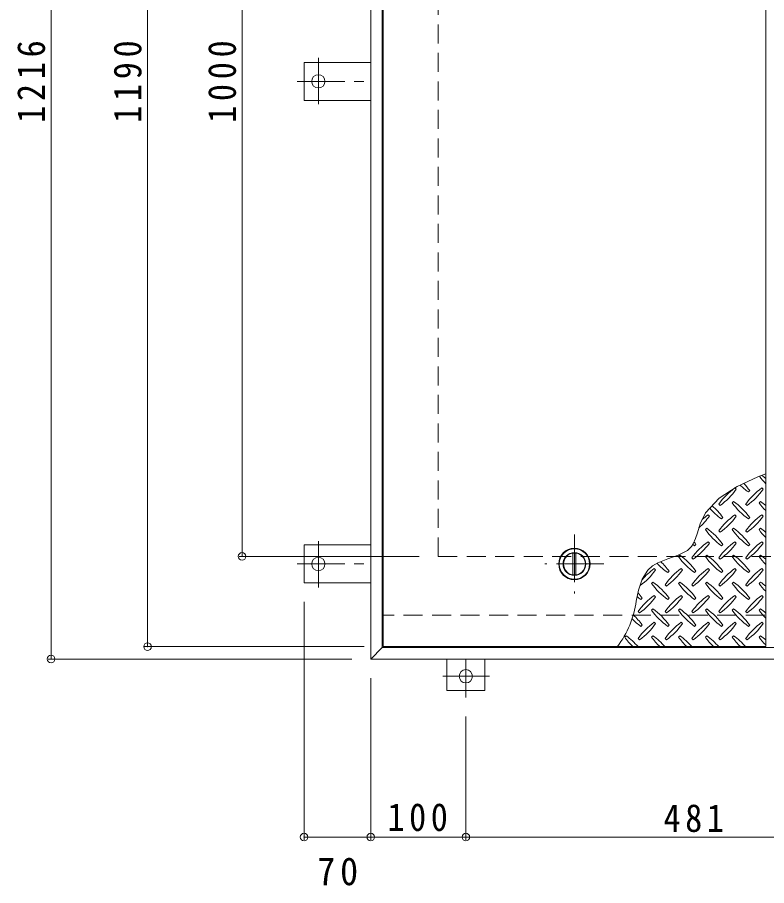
# Model space of a CAD drawing. Units: millimetres at full size, sheet at 1:10. Extents: x -2620 to 2735, y -1962 to 1725.
# Drawn here: x -2590 to -1802, y -103 to 811 of the extents above; entities that cross this region are included whole.
import ezdxf

# ---------------------------------------------------------------- set-up
doc = ezdxf.new("R2010")
doc.units = ezdxf.units.MM
doc.header["$LTSCALE"] = 10
doc.header["$PDMODE"] = 32
doc.header["$PDSIZE"] = 8
doc.linetypes.add('CHAIN1', pattern=[8, 5, -1, 1, -1])
doc.linetypes.add('DASHED2', pattern=[3, 2, -1])
for name, color, linetype, lineweight in [('0-1', 2, 'DASHED2', 9), ('0-2', 3, 'Continuous', 9), ('0-3', 2, 'Continuous', 9), ('0-9', 134, 'Continuous', 5), ('0-C', 2, 'Continuous', 9), ('0-E', 3, 'Continuous', 9), ('0-F', 7, 'Continuous', 9)]:
    doc.layers.add(name, color=color, linetype=linetype, lineweight=lineweight)
doc.styles.add('ＭＳ ゴシック', font='')
doc.styles.get('ＭＳ ゴシック').set_extended_font_data('MS Gothic')

msp = doc.modelspace()

# ---------------------------------------------------------------- linework, layer by layer
at = {"layer": '0-1'}
for p, q in [((-2147.57, 243.65), (-2147.57, 1243.65)), ((-2147.57, 243.65), (-647.57, 243.65)), ((-994.07, 181.65), (-2206.57, 181.65))]:
    msp.add_line(p, q, dxfattribs=at)
at = {"layer": '0-2'}
for p, q in [((-2205.57, 148.65), (-2205.57, 1338.65)), ((-1803.07, 1338.65), (-1803.07, 148.65)), ((-1803.07, 148.65), (-2205.57, 148.65))]:
    msp.add_line(p, q, dxfattribs=at)
msp.add_circle((-2004.32, 235.65), 16.5, dxfattribs=at)
at = {"layer": '0-3'}
for p, q in [((-2218.57, 135.65), (-2218.57, 1351.65)), ((-2206.57, 147.65), (-2206.57, 1339.65)), ((-2218.57, 135.65), (-2206.57, 147.65)), ((-588.57, 147.65), (-2206.57, 147.65)), ((-576.57, 135.65), (-2218.57, 135.65))]:
    msp.add_line(p, q, dxfattribs=at)
at = {"layer": '0-9'}
for p, q in [((-1834.03, 314.27), (-1835.44, 315.68)), ((-1821.3, 311.44), (-1819.88, 312.85)), ((-1805.74, 314.27), (-1807.16, 315.68)), ((-1852.41, 298.71), (-1851, 297.3)), ((-1836.86, 301.54), (-1838.27, 300.13)), ((-1824.13, 298.71), (-1822.71, 297.3)), ((-1808.57, 301.54), (-1809.99, 300.13)), ((-1862.31, 285.98), (-1863.73, 287.4)), ((-1849.58, 283.15), (-1848.17, 284.57)), ((-1834.03, 285.98), (-1835.44, 287.4)), ((-1821.3, 283.15), (-1819.88, 284.57)), ((-1805.74, 285.98), (-1807.16, 287.4)), ((-1865.14, 273.26), (-1866.55, 271.84)), ((-1852.41, 270.43), (-1851, 269.01)), ((-1836.86, 273.26), (-1838.27, 271.84)), ((-1824.13, 270.43), (-1822.71, 269.01)), ((-1808.57, 273.26), (-1809.99, 271.84)), ((-1877.87, 254.87), (-1876.45, 256.28)), ((-1862.31, 257.7), (-1863.73, 259.11)), ((-1849.58, 254.87), (-1848.17, 256.28)), ((-1834.03, 257.7), (-1835.44, 259.11)), ((-1821.3, 254.87), (-1819.88, 256.28)), ((-1805.74, 257.7), (-1807.16, 259.11)), ((-1893.42, 244.97), (-1894.84, 243.56)), ((-1880.7, 242.14), (-1879.28, 240.73)), ((-1865.14, 244.97), (-1866.55, 243.56)), ((-1852.41, 242.14), (-1851, 240.73)), ((-1836.86, 244.97), (-1838.27, 243.56)), ((-1824.13, 242.14), (-1822.71, 240.73)), ((-1808.57, 244.97), (-1809.99, 243.56)), ((-1918.88, 229.41), (-1920.29, 230.83)), ((-1890.6, 229.41), (-1892.01, 230.83)), ((-1862.31, 229.41), (-1863.73, 230.83)), ((-1834.03, 229.41), (-1835.44, 230.83)), ((-1805.74, 229.41), (-1807.16, 230.83)), ((-1906.15, 226.59), (-1904.74, 228)), ((-1877.87, 226.59), (-1876.45, 228)), ((-1849.58, 226.59), (-1848.17, 228)), ((-1821.3, 226.59), (-1819.88, 228)), ((-1921.71, 216.69), (-1923.12, 215.27)), ((-1908.98, 213.86), (-1907.57, 212.44)), ((-1893.42, 216.69), (-1894.84, 215.27)), ((-1880.7, 213.86), (-1879.28, 212.44)), ((-1865.14, 216.69), (-1866.55, 215.27)), ((-1852.41, 213.86), (-1851, 212.44)), ((-1836.86, 216.69), (-1838.27, 215.27)), ((-1824.13, 213.86), (-1822.71, 212.44)), ((-1808.57, 216.69), (-1809.99, 215.27)), ((-1918.88, 201.13), (-1920.29, 202.54)), ((-1890.6, 201.13), (-1892.01, 202.54)), ((-1862.31, 201.13), (-1863.73, 202.54)), ((-1834.03, 201.13), (-1835.44, 202.54)), ((-1805.74, 201.13), (-1807.16, 202.54)), ((-1934.44, 198.3), (-1933.02, 199.72)), ((-1906.15, 198.3), (-1904.74, 199.72)), ((-1877.87, 198.3), (-1876.45, 199.72)), ((-1849.58, 198.3), (-1848.17, 199.72)), ((-1821.3, 198.3), (-1819.88, 199.72)), ((-1937.26, 185.57), (-1935.85, 184.16)), ((-1921.71, 188.4), (-1923.12, 186.99)), ((-1908.98, 185.57), (-1907.57, 184.16)), ((-1893.42, 188.4), (-1894.84, 186.99)), ((-1880.7, 185.57), (-1879.28, 184.16)), ((-1865.14, 188.4), (-1866.55, 186.99)), ((-1852.41, 185.57), (-1851, 184.16)), ((-1836.86, 188.4), (-1838.27, 186.99)), ((-1824.13, 185.57), (-1822.71, 184.16)), ((-1808.57, 188.4), (-1809.99, 186.99)), ((-1918.88, 172.85), (-1920.29, 174.26)), ((-1890.6, 172.85), (-1892.01, 174.26)), ((-1862.31, 172.85), (-1863.73, 174.26)), ((-1834.03, 172.85), (-1835.44, 174.26)), ((-1805.74, 172.85), (-1807.16, 174.26)), ((-1934.44, 170.02), (-1933.02, 171.43)), ((-1906.15, 170.02), (-1904.74, 171.43)), ((-1877.87, 170.02), (-1876.45, 171.43)), ((-1849.58, 170.02), (-1848.17, 171.43)), ((-1821.3, 170.02), (-1819.88, 171.43)), ((-1949.99, 160.12), (-1951.41, 158.7)), ((-1937.26, 157.29), (-1935.85, 155.88)), ((-1921.71, 160.12), (-1923.12, 158.7)), ((-1908.98, 157.29), (-1907.57, 155.88)), ((-1893.42, 160.12), (-1894.84, 158.7)), ((-1880.7, 157.29), (-1879.28, 155.88)), ((-1865.14, 160.12), (-1866.55, 158.7)), ((-1852.41, 157.29), (-1851, 155.88)), ((-1836.86, 160.12), (-1838.27, 158.7)), ((-1824.13, 157.29), (-1822.71, 155.88)), ((-1808.57, 160.12), (-1809.99, 158.7))]:
    msp.add_line(p, q, dxfattribs=at)
msp.add_lwpolyline([(-1803.07, 330.56), (-1811.35, 327.23), (-1833.1, 317.28), (-1852.06, 305.11), (-1866.47, 289.33), (-1872.04, 277.98), (-1873.18, 274.5), (-1874.95, 268.36), (-1876.84, 262.36), (-1879.29, 256.89), (-1881.13, 254.11), (-1885.41, 249.99), (-1895.01, 244.89), (-1905.98, 241), (-1916.66, 236.81), (-1922.06, 233.64), (-1926.9, 229.26), (-1932.98, 219.64), (-1936.93, 208.06), (-1939.28, 196.63)], dxfattribs=at)
for centre, radius, start, end in [((-1878.93, 270.78), 72.5, 35.47258, 43.25978), ((-1750.94, 370.48), 72.5, 215.94795, 224.0249), ((-1850.64, 270.78), 72.5, 48.99213, 53.25279), ((-1793.37, 256.64), 72.5, 125.47256, 144.5273), ((-1893.07, 356.34), 72.5, 305.47272, 324.5273), ((-1779.23, 370.48), 72.5, 225.57452, 234.5273), ((-1765.08, 256.64), 72.5, 125.47256, 144.5273), ((-1864.79, 356.34), 72.5, 305.47272, 324.5273), ((-1807.51, 342.2), 72.5, 221.35275, 234.5273), ((-1907.21, 242.5), 72.5, 35.47258, 48.77962), ((-1779.23, 342.2), 72.5, 215.47272, 234.5273), ((-1878.93, 242.5), 72.5, 35.47258, 54.5273), ((-1750.94, 342.2), 72.5, 215.47272, 224.0249), ((-1850.64, 242.5), 72.5, 48.99213, 54.5273), ((-1921.35, 328.06), 72.5, 311.38763, 324.5273), ((-1821.65, 228.35), 72.5, 125.47256, 131.59831), ((-1793.37, 228.35), 72.5, 125.47256, 144.5273), ((-1893.07, 328.06), 72.5, 305.47272, 324.5273), ((-1765.08, 228.35), 72.5, 125.47256, 144.5273), ((-1864.79, 328.06), 72.5, 305.47272, 324.5273), ((-1807.51, 313.91), 72.5, 215.47272, 234.5273), ((-1907.21, 214.21), 72.5, 35.47258, 54.5273), ((-1779.23, 313.91), 72.5, 215.47272, 234.5273), ((-1878.93, 214.21), 72.5, 35.47258, 54.5273), ((-1750.94, 313.91), 72.5, 215.47272, 224.0249), ((-1850.64, 214.21), 72.5, 48.99213, 54.5273), ((-1821.65, 200.07), 72.5, 125.47256, 144.5273), ((-1835.79, 313.91), 72.5, 232.70831, 234.5273), ((-1921.35, 299.77), 72.5, 305.47272, 324.5273), ((-1935.5, 214.21), 72.5, 35.47258, 38.03572), ((-1793.37, 200.07), 72.5, 125.47256, 144.5273), ((-1893.07, 299.77), 72.5, 305.47272, 324.5273), ((-1765.08, 200.07), 72.5, 125.47256, 144.5273), ((-1864.79, 299.77), 72.5, 305.47272, 324.5273), ((-1963.78, 185.93), 72.5, 35.47258, 45.99713), ((-1835.79, 285.63), 72.5, 215.47272, 234.5273), ((-1935.5, 185.93), 72.5, 35.47258, 54.5273), ((-1807.51, 285.63), 72.5, 215.47272, 234.5273), ((-1907.21, 185.93), 72.5, 35.47258, 54.5273), ((-1779.23, 285.63), 72.5, 215.47272, 234.5273), ((-1878.93, 185.93), 72.5, 35.47258, 54.5273), ((-1750.94, 285.63), 72.5, 215.47272, 224.0249), ((-1850.64, 185.93), 72.5, 48.99213, 54.5273), ((-1977.92, 271.49), 72.5, 306.00705, 324.5273), ((-1878.22, 171.79), 72.5, 125.47256, 139.2924), ((-1864.08, 285.63), 72.5, 222.74814, 234.5273), ((-1849.94, 171.79), 72.5, 125.47256, 144.52728), ((-1949.64, 271.49), 72.5, 305.47272, 324.5273), ((-1821.65, 171.79), 72.5, 125.47256, 144.52728), ((-1921.35, 271.49), 72.5, 305.47272, 324.5273), ((-1793.37, 171.79), 72.5, 125.47256, 144.52728), ((-1893.07, 271.49), 72.5, 305.47272, 324.5273), ((-1765.08, 171.79), 72.5, 125.47256, 144.5273), ((-1864.79, 271.49), 72.5, 305.47272, 324.5273), ((-1864.08, 257.35), 72.5, 215.47272, 234.5273), ((-1963.78, 157.64), 72.5, 35.47258, 54.5273), ((-1835.79, 257.35), 72.5, 215.47272, 234.5273), ((-1935.5, 157.64), 72.5, 35.47258, 54.5273), ((-1807.51, 257.35), 72.5, 215.47272, 234.5273), ((-1907.21, 157.64), 72.5, 35.47258, 54.5273), ((-1779.23, 257.35), 72.5, 215.47272, 234.5273), ((-1878.93, 157.64), 72.5, 35.47258, 54.5273), ((-1750.94, 257.35), 72.5, 215.47272, 224.0249), ((-1850.64, 157.64), 72.5, 48.99213, 54.5273), ((-1892.36, 257.35), 72.5, 230.65677, 234.5273), ((-1992.07, 157.64), 72.5, 35.47258, 41.1628), ((-1878.22, 143.5), 72.5, 125.47256, 144.5273), ((-1977.92, 243.2), 72.5, 305.47272, 324.5273), ((-1849.94, 143.5), 72.5, 125.47256, 144.5273), ((-1949.64, 243.2), 72.5, 305.47272, 324.5273), ((-1821.65, 143.5), 72.5, 125.47256, 144.5273), ((-1921.35, 243.2), 72.5, 305.47272, 324.5273), ((-1793.37, 143.5), 72.5, 125.47256, 144.5273), ((-1893.07, 243.2), 72.5, 305.47272, 324.5273), ((-1765.08, 143.5), 72.5, 125.47256, 144.5273), ((-1864.79, 243.2), 72.5, 305.47272, 324.5273), ((-2040.48, 210.4), 102.13, 322.79805, 352.25462), ((-1864.08, 229.06), 72.5, 215.47272, 234.5273), ((-1963.78, 129.36), 72.5, 35.47258, 54.5273), ((-1835.79, 229.06), 72.5, 215.47272, 234.5273), ((-1935.5, 129.36), 72.5, 35.47258, 54.5273), ((-1807.51, 229.06), 72.5, 215.47272, 234.5273), ((-1907.21, 129.36), 72.5, 35.47258, 54.5273), ((-1779.23, 229.06), 72.5, 215.47272, 234.5273), ((-1878.93, 129.36), 72.5, 35.47258, 54.5273), ((-1750.94, 229.06), 72.5, 215.47272, 224.0249), ((-1850.64, 129.36), 72.5, 48.99213, 54.5273), ((-1892.36, 229.06), 72.5, 224.94598, 234.5273), ((-1992.07, 129.36), 72.5, 35.47258, 46.69856), ((-1878.22, 115.22), 72.5, 125.47256, 144.5273), ((-1849.94, 115.22), 72.5, 125.47256, 144.5273), ((-1821.65, 115.22), 72.5, 125.47256, 144.5273), ((-1793.37, 115.22), 72.5, 125.47256, 144.5273), ((-1765.08, 115.22), 72.5, 125.47256, 144.5273), ((-1977.92, 214.92), 72.5, 305.47272, 324.5273), ((-1949.64, 214.92), 72.5, 305.47272, 324.5273), ((-1921.35, 214.92), 72.5, 305.47272, 324.5273), ((-1893.07, 214.92), 72.5, 305.47272, 324.5273), ((-1864.79, 214.92), 72.5, 305.47272, 324.5273), ((-1892.36, 200.78), 72.5, 215.47272, 225.97511), ((-1992.07, 101.07), 72.5, 41.00789, 54.5273), ((-1864.08, 200.78), 72.5, 215.47272, 225.97511), ((-1963.78, 101.07), 72.5, 41.00789, 54.5273), ((-1835.79, 200.78), 72.5, 215.47272, 225.97511), ((-1935.5, 101.07), 72.5, 41.00789, 54.5273), ((-1807.51, 200.78), 72.5, 215.47272, 225.97511), ((-1907.21, 101.07), 72.5, 41.00789, 54.5273), ((-1779.23, 200.78), 72.5, 215.47272, 225.97511), ((-1878.93, 101.07), 72.5, 41.00789, 54.5273), ((-1750.94, 200.78), 72.5, 215.47272, 224.0249), ((-1850.64, 101.07), 72.5, 48.99213, 54.5273)]:
    msp.add_arc(centre, radius, start, end, dxfattribs=at)
at = {"layer": '0-C', "linetype": 'CHAIN1'}
for p, q in [((-2004.32, 266.65), (-2004.32, 204.65)), ((-1973.32, 235.65), (-2035.32, 235.65))]:
    msp.add_line(p, q, dxfattribs=at)
at = {"layer": '0-C'}
for p, q in [((-2005.82, 224.24), (-2005.82, 247.05)), ((-2002.82, 224.24), (-2002.82, 247.05))]:
    msp.add_line(p, q, dxfattribs=at)
for radius in [16, 12, 11.5]:
    msp.add_circle((-2004.32, 235.65), radius, dxfattribs=at)
at = {"layer": '0-E', "linetype": 'CHAIN1'}
for p, q in [((-2273.77, 768.49), (-2273.77, 719.6)), ((-2295.93, 743.65), (-2218.57, 743.65)), ((-2273.77, 210.81), (-2273.77, 259.69)), ((-2295.93, 235.65), (-2218.57, 235.65)), ((-2118.57, 95.29), (-2118.57, 135.45)), ((-2093.73, 117.45), (-2142.62, 117.45))]:
    msp.add_line(p, q, dxfattribs=at)
at = {"layer": '0-E'}
for p, q in [((-2288.77, 763.65), (-2288.77, 723.65)), ((-2218.57, 763.65), (-2288.77, 763.65)), ((-2218.57, 723.65), (-2288.77, 723.65)), ((-2218.57, 255.65), (-2288.77, 255.65)), ((-2288.77, 215.65), (-2288.77, 255.65)), ((-2218.57, 215.65), (-2288.77, 215.65)), ((-2138.57, 135.65), (-2138.57, 102.45)), ((-2098.57, 135.65), (-2098.57, 102.45)), ((-2098.57, 102.45), (-2138.57, 102.45))]:
    msp.add_line(p, q, dxfattribs=at)
for centre in [(-2273.77, 743.65), (-2273.77, 235.65), (-2118.57, 117.45)]:
    msp.add_circle(centre, 7, dxfattribs=at)
at = {"layer": '0-F'}
for p, q in [((-2554.98, 1351.65), (-2554.98, 135.65)), ((-2453.53, 148.65), (-2453.53, 1338.65)), ((-2354.08, 243.65), (-2354.08, 1243.65)), ((-2357.08, 243.65), (-2167.57, 243.65)), ((-2288.77, -54.81), (-2288.77, 195.65)), ((-2456.53, 148.65), (-2225.57, 148.65)), ((-2557.98, 135.65), (-2238.57, 135.65)), ((-2218.57, -54.81), (-2218.57, 115.65)), ((-2118.57, -54.81), (-2118.57, 75.29)), ((-2288.77, -51.81), (-2218.57, -51.81)), ((-2218.57, -51.81), (-2118.57, -51.81)), ((-2118.57, -51.81), (-1637.57, -51.81))]:
    msp.add_line(p, q, dxfattribs=at)
for p in [(-2354.08, 243.65), (-2453.53, 148.65), (-2554.98, 135.65), (-2288.77, -51.81), (-2218.57, -51.81), (-2118.57, -51.81)]:
    msp.add_point(p, dxfattribs=at)

# ---------------------------------------------------------------- texts
at = {"layer": '0-F', "color": 2, "char_height": 29.33, "attachment_point": 7, "rotation": 90, "style": 'ＭＳ ゴシック'}
for s, insert in [('\\T1.28;\\W0.9;1216', (-2560.98, 699.9)), ('\\T1.28;\\W0.9;1190', (-2459.53, 699.9)), ('\\T1.28;\\W0.9;1000', (-2360.08, 699.9))]:
    msp.add_mtext(s, dxfattribs=dict(at, insert=insert))
at = {"layer": '0-F', "color": 2, "char_height": 29.33, "attachment_point": 7, "style": 'ＭＳ ゴシック'}
for s, insert in [('\\T1.27;\\W0.9;100', (-2201.07, -45.81)), ('\\T1.27;\\W0.9;481', (-1910.57, -46.81)), ('\\T1.27;\\W0.95;70', (-2274.92, -102.88))]:
    msp.add_mtext(s, dxfattribs=dict(at, insert=insert))

doc.saveas('drawing.dxf')
